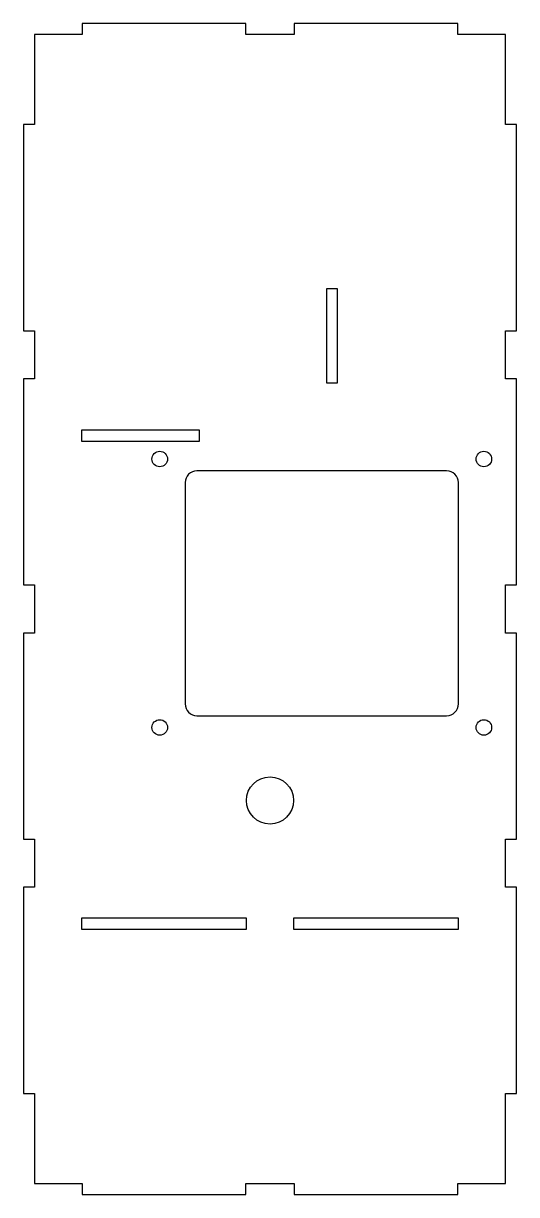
# Model space of a CAD drawing. Header units: millimetres. Extents: x -3 to 130, y -158 to 158.
import ezdxf

# ---------------------------------------------------------------- set-up
doc = ezdxf.new("R2010")
doc.units = ezdxf.units.MM

msp = doc.modelspace()

# ---------------------------------------------------------------- linework, layer by layer
at = {"color": 7, "linetype": 'Continuous', "lineweight": 25}
for p, q in [((12.827, 157.9118), (12.827, 154.94)), ((57.023, 157.9118), (12.827, 157.9118)), ((57.023, 154.94), (57.023, 157.9118)), ((69.977, 157.9118), (69.977, 154.94)), ((114.173, 157.9118), (69.977, 157.9118)), ((114.173, 154.94), (114.173, 157.9118)), ((0, 154.94), (0, 130.683)), ((12.827, 154.94), (0, 154.94)), ((69.977, 154.94), (57.023, 154.94)), ((127, 154.94), (114.173, 154.94)), ((127, 130.683), (127, 154.94)), ((-2.9718, 130.683), (-2.9718, 75.057)), ((0, 130.683), (-2.9718, 130.683)), ((129.9718, 130.683), (127, 130.683)), ((129.9718, 75.057), (129.9718, 130.683)), ((81.7118, 86.36), (78.74, 86.36)), ((78.74, 86.36), (78.74, 60.96)), ((81.7118, 60.96), (81.7118, 86.36)), ((-2.9718, 75.057), (0, 75.057)), ((0, 75.057), (0, 62.103)), ((127, 75.057), (129.9718, 75.057)), ((127, 62.103), (127, 75.057)), ((0, 62.103), (-2.9718, 62.103)), ((-2.9718, 62.103), (-2.9718, 6.477)), ((78.74, 60.96), (81.7118, 60.96)), ((129.9718, 62.103), (127, 62.103)), ((129.9718, 6.477), (129.9718, 62.103)), ((44.45, 48.26), (12.7, 48.26)), ((12.7, 48.26), (12.7, 45.2882)), ((44.45, 45.2882), (44.45, 48.26)), ((12.7, 45.2882), (44.45, 45.2882)), ((111.125, 37.2618), (43.815, 37.2618)), ((40.64, 34.0868), (40.64, -25.6032)), ((114.3, -25.6032), (114.3, 34.0868)), ((-2.9718, 6.477), (0, 6.477)), ((0, 6.477), (0, -6.477)), ((127, 6.477), (129.9718, 6.477)), ((127, -6.477), (127, 6.477)), ((-2.9718, -6.477), (-2.9718, -62.103)), ((0, -6.477), (-2.9718, -6.477)), ((129.9718, -6.477), (127, -6.477)), ((129.9718, -62.103), (129.9718, -6.477)), ((43.815, -28.7782), (111.125, -28.7782)), ((-2.9718, -62.103), (0, -62.103)), ((0, -62.103), (0, -75.057)), ((127, -62.103), (129.9718, -62.103)), ((127, -75.057), (127, -62.103)), ((-2.9718, -75.057), (-2.9718, -130.683)), ((0, -75.057), (-2.9718, -75.057)), ((129.9718, -75.057), (127, -75.057)), ((129.9718, -130.683), (129.9718, -75.057)), ((57.15, -83.3882), (12.7, -83.3882)), ((12.7, -83.3882), (12.7, -86.36)), ((57.15, -86.36), (57.15, -83.3882)), ((69.85, -83.3882), (69.85, -86.36)), ((114.3, -83.3882), (69.85, -83.3882)), ((114.3, -86.36), (114.3, -83.3882)), ((12.7, -86.36), (57.15, -86.36)), ((69.85, -86.36), (114.3, -86.36)), ((-2.9718, -130.683), (0, -130.683)), ((0, -130.683), (0, -154.94)), ((127, -130.683), (129.9718, -130.683)), ((127, -154.94), (127, -130.683)), ((0, -154.94), (12.827, -154.94)), ((12.827, -154.94), (12.827, -157.9118)), ((12.827, -157.9118), (57.023, -157.9118)), ((57.023, -154.94), (69.977, -154.94)), ((57.023, -157.9118), (57.023, -154.94)), ((69.977, -154.94), (69.977, -157.9118)), ((69.977, -157.9118), (114.173, -157.9118)), ((114.173, -154.94), (127, -154.94)), ((114.173, -157.9118), (114.173, -154.94))]:
    msp.add_line(p, q, dxfattribs=at)
for centre, radius in [((33.782, 40.4368), 2.0955), ((121.158, 40.4368), 2.0955), ((33.782, -31.9532), 2.0955), ((121.158, -31.9532), 2.0955), ((63.5, -51.6382), 6.35)]:
    msp.add_circle(centre, radius, dxfattribs=at)
for centre, start, end in [((43.815, 34.0868), 90, 180), ((111.125, 34.0868), 0, 90), ((43.815, -25.6032), 180, 270), ((111.125, -25.6032), 270, 0)]:
    msp.add_arc(centre, 3.175, start, end, dxfattribs=at)

doc.saveas('drawing.dxf')
